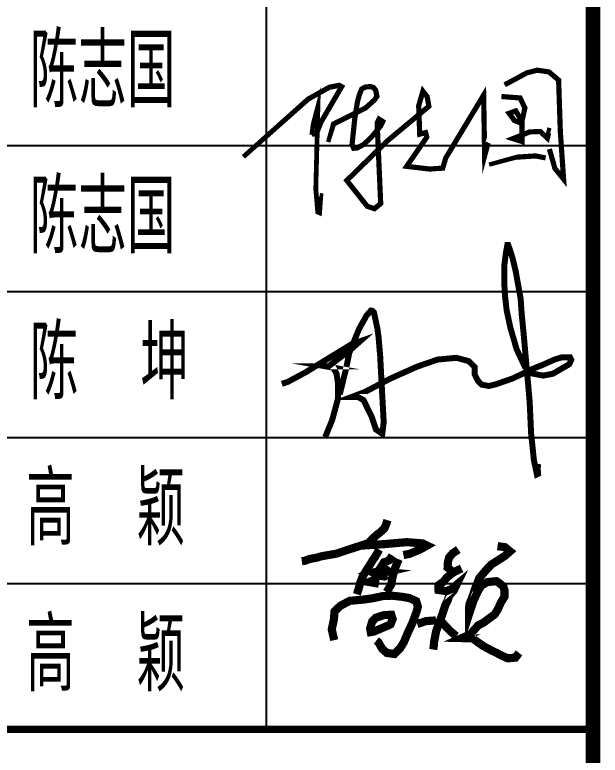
# Model space of a CAD drawing. Extents: x 5412679 to 5683609, y 301830 to 763830.
# Drawn here: x 5482018 to 5486029, y 734954 to 740025 of the extents above; entities that cross this region are included whole.
import ezdxf

# ---------------------------------------------------------------- set-up
doc = ezdxf.new("R2010")
doc.units = 0
doc.header["$LTSCALE"] = 1000
doc.header["$MEASUREMENT"] = 0
for name, color, linetype in [('$dl$', 255, 'Continuous'), ('PUB_TITLE', 4, 'Continuous'), ('吊车', 4, 'Continuous')]:
    doc.layers.add(name, color=color, linetype=linetype)
doc.styles.add('TSSD_REIN', font='TSSDENG', dxfattribs={"width": 0.8, "bigfont": 'TSSDCHN'})

# ---------------------------------------------------------------- blocks, each defined once
blk = doc.blocks.new('A$C70722EA9')
at = {"layer": '吊车', "const_width": 56.00000005215406, "elevation": 13.78868175149229}
for points in [[(590.2798964306312, 974.9873918398025), (581.1090187068894, 946.3230208456589), (568.9068793045208, 918.5221184073089), (540.6713349453621, 891.9930129539953), (517.7895833550638, 874.5332197157841), (499.073282598285, 858.4148342714652), (476.7768578190862, 836.3161554899089), (463.6840671019263, 819.371112102508), (429.9626300473137, 807.6745029279591), (383.0553989029795, 792.5930615289872), (328.8166703865809, 775.1544239094856), (238.7563304890255, 745.2043637712395), (134.5259183658318, 726.970455511897), (108.6563770692173, 718.6529752097449), (55.76424109213167, 708.7783945117735), (24.02210402460696, 696.535013252329), (3.435977994941823, 693.9896209132621)], [(406.5090144751466, 800.1337822284731), (569.253797634813, 810.9198248794346), (722.9745896747818, 824.393867762461), (831.1913613573352, 815.5353434719327), (861.5901438143728, 800.9138399729491), (813.7163077568575, 773.9671241973083), (742.2197358402391, 744.5615982866348), (699.9599148564384, 736.108513429197)], [(1344.722067089006, 797.0431238909514), (1395.09134756361, 789.9053637653506), (1430.34171644004, 761.4391626383403), (1394.013798255558, 729.1732029907944), (1301.580982097665, 670.6337961862973), (1269.788228858137, 637.081746757558), (1219.941949337366, 578.509215766373), (1189.740168886461, 501.5504428681324), (1171.373325684155, 447.6106262545054), (1151.803021667041, 397.4002064618144), (1148.506108874626, 360.6589007330531), (1148.989706111575, 329.2472726266205), (1181.059733528585, 426.02054800103), (1211.125046584757, 490.5843097015004), (1233.846844232012, 526.7104847960127), (1274.218004060439, 550.6694974362435), (1336.725335529076, 557.0433816218083), (1361.353805444232, 540.2574205163328), (1384.290252215757, 520.1832268907401), (1392.688448305023, 494.0626383641247), (1392.635127730213, 451.5015046968929), (1368.221306938211, 412.0870970820743), (1346.846302101131, 364.6440406195161), (1325.232034839419, 329.7521907521768), (1246.633542550644, 271.6775471653436), (1213.137521639852, 254.8333836783822), (1176.098804497137, 214.9823210985087), (1166.536447204103, 196.4968631753527), (1099.315822309062, 167.2271455443588), (1173.684973514231, 165.3428098792465), (1207.712642111061, 139.6807854091421), (1247.844951985331, 111.9145610941578), (1300.233970080233, 84.01997972196477), (1343.705936241693, 62.74938276413377), (1368.468533786894, 49.02132215602978), (1414.400279109252, 28.54158439769162), (1467.143137849142, 33.29845009593555), (1483.308935573497, 54.76378537737764), (1492.005782557356, 65.69384737292239)], [(533.7667433387078, 773.1244227595707), (505.4839002031467, 723.1146718682721), (489.5012763324921, 702.0646778808441), (472.0462848541547, 671.4475774678704), (447.6674753939214, 634.0585719696646), (420.8180683487044, 590.1935352283326), (402.8447696414978, 543.4984713546783), (392.8238513530241, 503.9060121998118), (380.7801273271971, 467.0752103758605)], [(623.5563635863673, 733.0742650033535), (602.6633175428396, 700.7140327263623), (586.939875829049, 693.1549647990978), (566.6795878234843, 686.640951099922), (548.8733492383271, 658.5391854951376), (573.3919959555087, 641.1918316826941), (520.4688705572353, 624.1761819657513), (578.1392913056688, 619.0659135527458), (510.5048710433593, 603.6290406123862), (548.274894057542, 581.869370866898), (464.0144444511188, 551.4607170182717), (531.6747769886179, 539.2489992496885)], [(1075.706860802867, 773.7661602145545), (1037.11809142753, 747.232307815475), (1014.133298453512, 721.008558647236), (1004.820774057971, 691.3345187632549), (1002.475228229679, 649.7735439425887), (1026.371263265654, 629.2047921975045), (1048.027439311989, 620.4731624306733), (1098.413082516277, 644.5191186567808), (1048.027439311989, 620.4731624306733), (996.0613410895112, 581.7921316827433), (976.3804243207514, 555.060973552565), (939.2109116417241, 528.9834353754941), (940.275378674969, 496.3671311986182), (994.5719756568305, 488.7119752550461), (1029.246254395063, 502.9996408493116), (1062.655127111759, 531.0052428557447), (1062.655127111759, 531.0052428557447), (1044.238838473629, 492.9801734300945), (1012.861814796681, 456.493329663741), (1003.318005569461, 425.6369332281138), (987.0664310655957, 394.0131685600609), (966.2458530239046, 329.8235356277874), (948.3108795996641, 282.0242101547392), (923.2795713079686, 212.6800791442074), (909.8220770250064, 140.0505551097322), (907.3792459121496, 109.4910083800332), (904.1121213318675, 88.88317964185808)], [(667.3983235965252, 707.4240827477624), (645.0628832000675, 653.541756014738), (626.4858109483148, 592.3753273171005), (616.4857288384464, 535.3837436417762), (585.2110138249473, 482.8724597619457)], [(225.5590155821628, 152.9810635166868), (208.6437263033549, 226.7297860838607), (223.0178522477809, 294.7024024598177), (227.7184637749524, 350.5140552135181), (267.6648155042358, 388.2443953044058), (331.4347700341714, 422.322560184457), (430.3791628830659, 431.5089465148685), (489.599304066297, 440.1306039082028), (562.5337629994474, 455.63744844545), (622.3919615038385, 457.4040064080509), (686.8166192815579, 450.3855101418412), (739.8241042307591, 441.3904074205784), (786.6596243529921, 420.3981666018099), (798.9159099290082, 382.2779097059392), (788.8558483326178, 344.9962185616423), (760.8808719912149, 269.9086343590116), (728.7540962547355, 201.4955203208883), (702.7268421221561, 139.0524674746557), (676.3140608146705, 96.51096242088533), (637.1488267388431, 58.28021762908065), (587.0136328554627, 65.20979991489548), (555.2584255365055, 92.23160985253526), (527.9845383283327, 138.4242998928858), (513.6831906949728, 149.7825949306298)], [(468.5554978920445, 223.9236164448866), (485.7375238398226, 280.8644555106293), (509.5189687166321, 306.2384938634223), (567.4134792278428, 324.8525251393548), (616.5757593667622, 326.476240048336), (625.8749688945263, 297.5532638389977), (611.0514269675396, 260.8722815325091), (584.7438391205114, 248.8688085257581), (495.6617261496731, 211.3613485092737), (448.5655198811019, 203.311602955122)], [(922.6792228892036, 288.1463464593799), (856.0100906339358, 283.7648012312602), (794.1328906854706, 263.8702702136288)], [(950.9554231481925, 289.0723052262856), (1018.76378293749, 216.7170807553484), (1061.34604296854, 180.7972959116869)]]:
    blk.add_lwpolyline(points, dxfattribs=at)
blk = doc.blocks.new('A$C79070B6A')
at = {"const_width": 20.50832318311006}
for points in [[(201.5945775108412, 289.1352204577997), (222.6912719388492, 374.1264245503116), (234.378239038866, 431.0787716389168), (250.4764634412713, 470.8998758581001), (268.293359532021, 514.3857649373822), (293.7153775347397, 559.6787471424323), (308.610531850718, 576.3112323177047), (313.1220449134707, 575.6679071651306), (318.879594927188, 569.8996658832766), (330.7670737402514, 514.5303323836997), (334.5911181275733, 486.5276172412559), (340.1195119796321, 422.1589599503204), (342.9982868907973, 368.2208442017436), (346.9851028057747, 293.5219414415769), (352.3114754823036, 193.7244558003731), (347.5527668180875, 154.2465608636849), (325.7113146265037, 169.0719529010821), (311.7041406990029, 211.480814477196), (283.2744473847561, 269.5463309306651), (264.3117702952586, 280.2515506306663), (242.0549724539742, 280.2515506306663), (288.6882630605251, 297.9393781945109), (373.7052203593776, 342.7191459583119), (466.6280670440756, 384.2100042244419), (537.150893453043, 408.5768479767721), (601.0854787393473, 414.5041134518106), (643.2645451803692, 403.3073644130491), (664.3469173838384, 382.894440425327), (664.3469173838384, 357.204804482637), (676.2200739728287, 334.1607528850436), (688.5228984360583, 322.5158447604626), (712.7275241273455, 317.9547416931018), (738.0779308173805, 324.3373946333304), (795.4529192387126, 344.2154190652072), (859.4018265586346, 375.2757357887458), (901.6381822782569, 392.3925219110679), (938.1742768818513, 408.8153842727188), (961.0039652227424, 415.660653057741), (979.2648514122702, 415.660653057741), (990.908851839602, 415.660653057741), (995.0193414767273, 407.6733014138881), (988.1732993619516, 392.6166014599148), (953.9287669463083, 372.7674905222375), (931.5935416240245, 359.8213547540363), (898.6734736394137, 353.6050749660935), (853.7015656335279, 362.0478140751366), (835.1972008668818, 385.0918656608555), (807.4549762280658, 444.6753403476905), (799.2196745383553, 474.0080760358833), (786.3009927123785, 517.7252730436157), (773.5685003744438, 577.6412528636865), (767.6390830967575, 630.0108117703348), (765.1326869716868, 678.1084025136661), (765.1326869716868, 728.1793389676604), (771.0477818343788, 774.0867328431923), (776.0462518599816, 801.2292716517113), (778.867737873923, 801.2292716517113), (786.4728597854264, 780.288676463766), (794.1066263364628, 755.0182861366775), (804.3900118283927, 711.9516426611226), (813.1265925141051, 663.7889965500217), (821.5506858578883, 617.3490187027492), (825.3578058560379, 562.0930235711858), (831.9746916182339, 495.2884047369007), (838.2908099065535, 424.0600219257176), (852.3700395999476, 265.2851682649925), (857.3823873964138, 155.9163149108645), (867.0928821978159, 63.03895640349947), (877.4049121383578, 15.10761822084896), (881.3148900624365, 17.05927879293449), (879.8969858479686, 35.87473246851005), (881.48675713595, 50.96757429582067)], [(3.245547583792359, 325.3855086425319), (23.09620506130159, 331.7826183298603), (84.69626129604876, 364.8741077280138), (204.1582627240568, 437.8517566889059), (241.5025308425538, 460.6648424607702), (271.3869685716927, 471.1456405215431), (239.8493438027799, 443.2007523553912), (208.326041449327, 419.4266351349652), (174.5168772623874, 393.9285759171471), (163.110655057244, 384.947298214538), (155.3766325544566, 384.947298214538), (179.1659125960432, 380.7837556481827), (190.4805009099655, 361.1659526268486), (195.8370274975896, 327.2793422504328), (195.2354923584498, 273.1894306761678), (175.9147587073967, 201.8959925093222), (151.9679338168353, 143.1437806624454)]]:
    blk.add_lwpolyline(points, dxfattribs=at)
blk = doc.blocks.new('A$C79942E48')
at = {"const_width": 25}
for points in [[(1265.765680513927, 632.6914305465762), (1371.827655035187, 690.0542032589146), (1422.658258363372, 703.4336198505771), (1479.136652962537, 694.9650201622571), (1525.727096663555, 655.6540296825115), (1533.942870867439, 408.7172875852848), (1549.694252524758, 178.8748629929905), (1507.926017335965, 230.3143621633644), (1481.466031736461, 323.7945387725194)], [(1250.31305368524, 576.6862732131558), (1340.245458428981, 569.7709747388144), (1363.3050579431, 521.3638854181918), (1347.16332716262, 447.6006922688102), (1312.573946425575, 461.4312892175803), (1287.20839066687, 496.0077815894329), (1319.49181515933, 507.5332884694217), (1349.194213556009, 456.8812748368073), (1349.469283407205, 360.0068739026319), (1305.65607769182, 373.8374991194287), (1386.364657457336, 406.1088731544733), (1437.095768974861, 408.4139914913103), (1471.685149711906, 376.1425891881809), (1480.90897469013, 413.0241716288729), (1488.084410887444, 411.2296453844174)]]:
    blk.add_lwpolyline(points, dxfattribs=at)
for points in [[(7.647846925654449, 286.2810126134427, 23, 25, 0), (320.3791068320861, 564.6993399224593, 25, 25, 0), (421.679073672276, 621.0928512516548, 25, 25, 0), (468.7111957442248, 630.4917656241159, 25, 25, 0), (481.0118991766358, 623.984832626069, 25, 25, 0), (381.1590768757742, 452.6353126077447, 25, 25, 0), (363.0697952862829, 407.0867314326752, 25, 25, 0), (336.297696763766, 391.9038543113566, 25, 25, 0)], [(336.297696763766, 391.9038543113566, 21, 23, 0), (344.2569665784249, 444.6823889224615, 23, 23, 0), (366.6876817855518, 529.2726433690113, 23, 23, 0), (366.6876817855518, 529.2726433690113, 23, 23, 0), (356.4397113072919, 131.1338807304564, 23, 23, 0), (363.5239740218967, 47.20182783427299, 23, 23, 0), (365.7668177403975, 20.62934101431165, 23, 23, 0), (374.6564084173879, 16.86493217502721, 23, 23, 0), (378.1985397748649, 66.92079746557283, 23, 23, 0), (378.1985397748649, 66.92079746557283, 23, 23, 0)], [(415.8722861119313, 357.4700435919804, 21, 25, 0), (442.0523275166051, 444.6671817037568, 25, 25, 0), (538.0457623647526, 492.6256051558303, 25, 25, 0), (596.2235986180604, 521.691317859746, 25, 25, 0), (638.4025122958701, 559.4767644504318, 25, 25, 0), (648.0107894547982, 573.3603528656531, 25, 25, 0), (651.0528388523962, 577.7559964421671, 25, 25, 0), (649.0724177873926, 584.675376795436, 25, 25, 0), (645.1797805678798, 606.2446082252136, 25, 25, 0), (633.8557450200897, 620.3883755902061, 25, 25, 0), (618.9929483636515, 624.6315158375073, 25, 25, 0), (596.344826965942, 622.5099331666133, 25, 25, 0), (577.5893930898746, 612.9628864310798, 25, 25, 0), (566.6192336529493, 586.0897485130699, 25, 25, 0), (557.0645786595996, 552.144726912491, 25, 25, 0), (549.6331300290767, 504.7630987113225, 25, 25, 0), (543.6971024529776, 466.9160159160383, 25, 25, 0), (535.017015454825, 383.7544413150754, 25, 25, 0), (530.9710915101459, 344.9915342117893, 25, 25, 0), (538.6386746204225, 327.6636188837001, 25, 25, 0), (554.9360905635403, 328.5682978303812, 25, 25, 0), (586.6255831117742, 345.7574236668006, 25, 25, 0), (621.9366845234763, 378.3262923518487, 25, 25, 0), (667.2073234894779, 432.6077317954041, 25, 25, 0), (678.9776906266343, 456.1296855417313, 25, 25, 0), (660.8694451006595, 467.890662414924, 25, 25, 0), (651.8152971866075, 448.892153590743, 25, 25, 0), (665.0856764952186, 149.5001356348512, 25, 25, 0), (668.9849723030347, 61.52841957716737, 25, 25, 0), (639.0171048080083, 36.626562320831, 25, 25, 0), (604.25902599236, 48.20332105449052, 25, 25, 0), (505.7778445999138, 172.6537032909691, 25, 25, 0), (699.8437050086213, 362.2234286874882, 25, 25, 0), (873.6340487846173, 506.9331638021977, 25, 25, 0), (901.1189317592653, 529.8189585392247, 25, 25, 0), (892.4613142292947, 576.3938165818108, 25, 25, 0), (872.1857975964667, 602.4415739213291, 25, 25, 0), (851.9102809636388, 531.5338263000594, 25, 25, 0), (856.2550345278578, 412.8718485248683, 25, 25, 0), (856.8996955221519, 395.2651540497609, 25, 25, 0), (885.2200582890073, 402.7421595384658, 25, 25, 0), (891.0130630412605, 381.0357118184911, 25, 25, 0), (793.9801328368485, 240.6672612288385, 25, 25, 0), (854.8067833398236, 233.4317870202649, 25, 25, 0), (904.2090285427403, 227.5552728927869, 25, 25, 0), (967.7704766128445, 231.9846921786084, 25, 25, 0), (982.2529884933028, 281.1859920798452, 25, 25, 0), (1164.73283939762, 583.6293158847257, 25, 25, 0), (1169.509557837388, 291.3156810662185, 25, 25, 0), (1184.616710013826, 347.5508905750467, 25, 25, 0), (1187.786396680749, 354.09607368664, 25, 25, 0)], [(1191.221261253115, 248.9955546357669, 21, 23, 0), (1323.139836566872, 284.6690735870216, 25, 25, 0), (1415.33287839964, 290.685221849184, 25, 25, 0), (1463.183157889405, 280.981973395159, 25, 25, 0)], [(378.1985397748649, 66.92079746557283, 23, 16, 0), (385.2828024894698, 110.9092836243217, 3.199999999982538, 3.199999999982538, 0)]]:
    blk.add_lwpolyline(points, format="xyseb")
blk = doc.blocks.new('sdg456sdhfdgh')
at = {"layer": 'PUB_TITLE'}
for p, q in [((3127969.500582147, 779521.0001470151), (3127969.500582147, 772541.4359573445)), ((3123207.499545373, 776521.0001474957), (3130207.499551892, 776521.0001474957)), ((3123207.499545373, 775521.0001476558), (3130207.499551892, 775521.0001476558)), ((3123207.499545373, 774521.000147816), (3130207.499551892, 774521.000147816)), ((3123207.499545373, 773521.0001479757), (3130207.499551892, 773521.0001479757))]:
    blk.add_line(p, q, dxfattribs=at)
at = {"layer": 'PUB_TITLE', "const_width": 50}
blk.add_lwpolyline([(3123207.499545373, 779521.0001470156), (3130207.499551892, 779521.0001470156), (3130207.499551891, 772521.0001481359), (3123207.499545373, 772521.0001481359)], close=True, dxfattribs=at)
at = {"xscale": 1.423105200199597, "yscale": 1.423105200199597, "zscale": 1.423105200199597}
blk.add_blockref('A$C79942E48', (3127801.266077334, 776036.0796306685), dxfattribs=at)
at = {"color": 1, "xscale": 2, "yscale": 2, "zscale": 2}
blk.add_blockref('A$C79070B6A', (3128069.219704531, 774237.7990776442), dxfattribs=at)
at = {"color": 1}
blk.add_blockref('A$C70722EA9', (3128209.337548126, 772979.770201359), dxfattribs=at)
at = {"layer": 'PUB_TITLE', "style": 'TSSD_REIN', "width": 0.699999988079071}
for s, height, p in [('陈志国', 500.0000085149496, (3126349.12244851, 776782.0132517172)), ('陈志国', 500.0000085149496, (3126349.12244851, 775782.0132518774, -124.9563522585668)), ('陈  坤', 500.0000085149493, (3126349.12244851, 774782.0132517172, -124.9563522585668)), ('高  颖', 500.0000085149493, (3126324.319298905, 773782.0132517172)), ('高  颖', 500.0000085149493, (3126324.319298905, 772782.0132517172))]:
    blk.add_text(s, height=height, dxfattribs=at).set_placement(p)

msp = doc.modelspace()

# ---------------------------------------------------------------- linework, layer by layer
at = {"layer": 'PUB_TITLE', "linetype": 'ByBlock', "const_width": 100}
msp.add_lwpolyline([(5415179.499999971, 722830.0000000139), (5485979.499999971, 722830.0000000139), (5485979.499999971, 762830.0000000139), (5415179.499999971, 762830.0000000139)], close=True, dxfattribs=at)

# ---------------------------------------------------------------- block references
at = {"layer": '$dl$'}
msp.add_blockref('sdg456sdhfdgh', (2355772.000448079, -37391.00015009171), dxfattribs=at)

doc.saveas('drawing.dxf')
